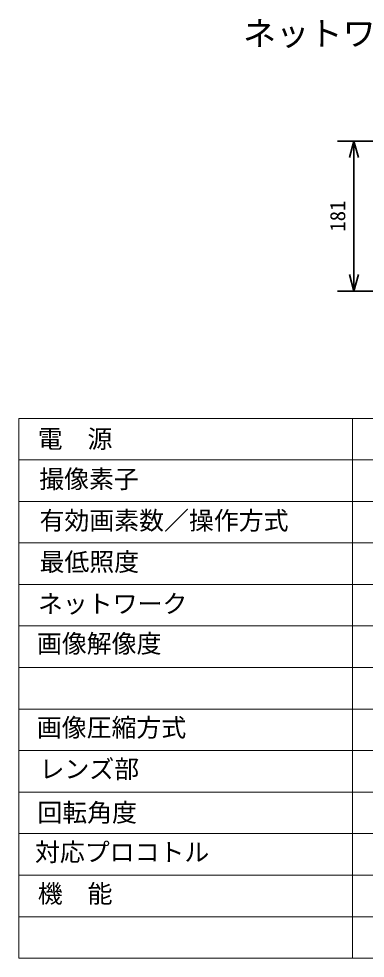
# Model space of a CAD drawing. Units: millimetres, scale not verified. Extents: x -63 to 63, y -56 to 57.
# Drawn here: x -62.6 to -20.9, y -56.4 to 56.7 of the extents above; entities that cross this region are included whole.
import ezdxf
from ezdxf.enums import TextEntityAlignment as Align

# ---------------------------------------------------------------- set-up
doc = ezdxf.new("R2010")
doc.units = ezdxf.units.MM
doc.header["$LTSCALE"] = 0.125
doc.header["$PDMODE"] = 32
doc.header["$PDSIZE"] = 0.0625
for name, color, linetype, lineweight in [('0-0_0', 7, 'Continuous', 35), ('0-2_WAKU', 1, 'Continuous', 18), ('0-5_SUNPO', 7, 'Continuous', 35)]:
    doc.layers.add(name, color=color, linetype=linetype, lineweight=lineweight)
doc.layers.add('0-1_DEFPOINTS', color=7, linetype='Continuous')
doc.layers.add('0-3_MOJI1', color=7, linetype='Continuous')
doc.styles.add('ＭＳ ゴシック', font='')
doc.styles.get('ＭＳ ゴシック').set_extended_font_data('MS Gothic')

# ---------------------------------------------------------------- blocks, each defined once
blk = doc.blocks.new('_OPEN30')
at = {"layer": '0-0_0'}
blk.add_line((0, 0), (-1, 0), dxfattribs=at)
blk.add_lwpolyline([(-1, 0.26795), (0, 0), (-1, -0.26795)], dxfattribs=at)
blk = doc.blocks.new('D7')
at = {"layer": '0-1_DEFPOINTS'}
for p in [(-16.8613, 24.7029), (-24.8613, 6.6329), (-16.8613, 6.6329)]:
    blk.add_point(p, dxfattribs=at)
at = {"layer": '0-5_SUNPO'}
for p, q in [((-18.8613, 24.7029), (-26.8613, 24.7029)), ((-24.8613, 22.7029), (-24.8613, 8.6329)), ((-18.8613, 6.6329), (-26.8613, 6.6329))]:
    blk.add_line(p, q, dxfattribs=at)
at = {"layer": '0-5_SUNPO', "xscale": 2, "yscale": 2}
for p, rotation in [((-24.8613, 24.7029), 90), ((-24.8613, 6.6329), 270)]:
    blk.add_blockref('_OPEN30', p, dxfattribs=dict(at, rotation=rotation))
at = {"layer": '0-5_SUNPO', "style": 'ＭＳ ゴシック'}
blk.add_text('181', height=1.833, rotation=90, dxfattribs=at).set_placement((-25.3613, 13.7929), align=Align.BOTTOM_LEFT)

msp = doc.modelspace()

# ---------------------------------------------------------------- linework, layer by layer
at = {"layer": '0-2_WAKU', "color": 4}
for p, q in [((-62.6029, 8.6333), (-62.6029, -56.3667)), ((62.6029, 8.6333), (-62.6029, 8.6333)), ((-22.3973, -56.3667), (-22.3973, 8.6333)), ((-62.6029, -56.3667), (62.6029, -56.3667))]:
    msp.add_line(p, q, dxfattribs=at)
at = {"layer": '0-2_WAKU'}
for p, q in [((62.6029, 3.6333), (-62.6029, 3.6333)), ((62.6029, -1.3667), (-62.6029, -1.3667)), ((62.6029, -6.3667), (-62.6029, -6.3667)), ((62.6029, -11.3667), (-62.6029, -11.3667)), ((62.6029, -16.3667), (-62.6029, -16.3667)), ((62.6029, -21.3667), (-62.6029, -21.3667)), ((62.6029, -26.3667), (-62.6029, -26.3667)), ((62.6029, -31.3667), (-62.6029, -31.3667)), ((62.6029, -36.3667), (-62.6029, -36.3667)), ((62.6029, -41.3667), (-62.6029, -41.3667)), ((62.6029, -46.3667), (-62.6029, -46.3667)), ((62.6029, -51.3667), (-62.6029, -51.3667))]:
    msp.add_line(p, q, dxfattribs=at)

# ---------------------------------------------------------------- block references
at = {"layer": '0-5_SUNPO'}
msp.add_blockref('D7', (2.6401, 17.3213), dxfattribs=at)

# ---------------------------------------------------------------- texts
at = {"layer": '0-3_MOJI1', "style": 'ＭＳ ゴシック'}
for s, height, p in [('ネットワークカメラ', 2.933, (-35.6028, 52.6334)), ('電\u3000源', 2.199, (-60.3255, 4.4053)), ('撮像素子', 2.199, (-60.1407, -0.4286)), ('有効画素数／操作方式', 2.199, (-60.1029, -5.4286)), ('最低照度', 2.199, (-60.1029, -10.4042)), ('ネットワーク', 2.199, (-60.292, -15.4485)), ('画像解像度', 2.199, (-60.4102, -20.2454)), ('画像圧縮方式', 2.199, (-60.4279, -30.352)), ('レンズ部', 2.199, (-60.1029, -35.3473)), ('回転角度', 2.199, (-60.3605, -40.5943)), ('対応プロコトル', 2.199, (-60.6504, -45.3531)), ('機\u3000能', 2.199, (-60.3142, -50.3547))]:
    msp.add_text(s, height=height, dxfattribs=at).set_placement(p, align=Align.BOTTOM_LEFT)

doc.saveas('drawing.dxf')
